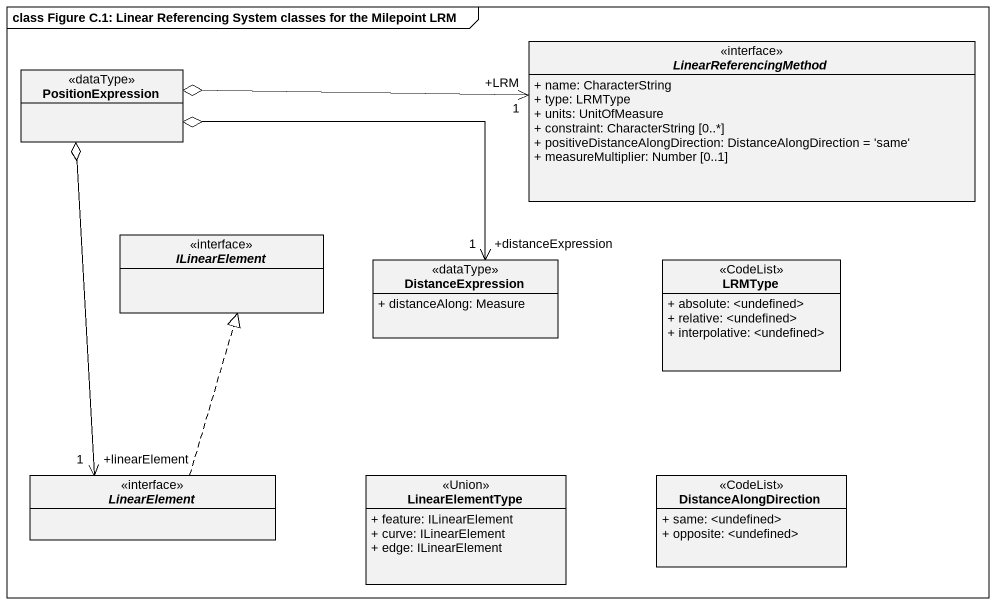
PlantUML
@startuml
mainframe class Figure C.1: Linear Referencing System classes for the Milepoint LRM
hide circle
hide empty members
skinparam classAttributeIconSize 0
interface LinearReferencingMethod {
  + name: CharacterString
  + type: LRMType
  + units: UnitOfMeasure
  + constraint: CharacterString [0..*]
  + positiveDistanceAlongDirection: DistanceAlongDirection = 'same'
  + measureMultiplier: Number [0..1]
}
class PositionExpression <<dataType>>
interface ILinearElement
class DistanceExpression <<dataType>> {
  + distanceAlong: Measure
}
class LRMType <<CodeList>> {
  + absolute: <undefined>
  + relative: <undefined>
  + interpolative: <undefined>
}
interface LinearElement
class LinearElementType <<Union>> {
  + feature: ILinearElement
  + curve: ILinearElement
  + edge: ILinearElement
}
class DistanceAlongDirection <<CodeList>> {
  + same: <undefined>
  + opposite: <undefined>
}
LinearReferencingMethod "+LRM\n1" <-left-o PositionExpression
PositionExpression o--> "+linearElement\n1" LinearElement
DistanceExpression "+distanceExpression\n1" <-left-o PositionExpression
LinearElement .up.|> ILinearElement
@enduml
